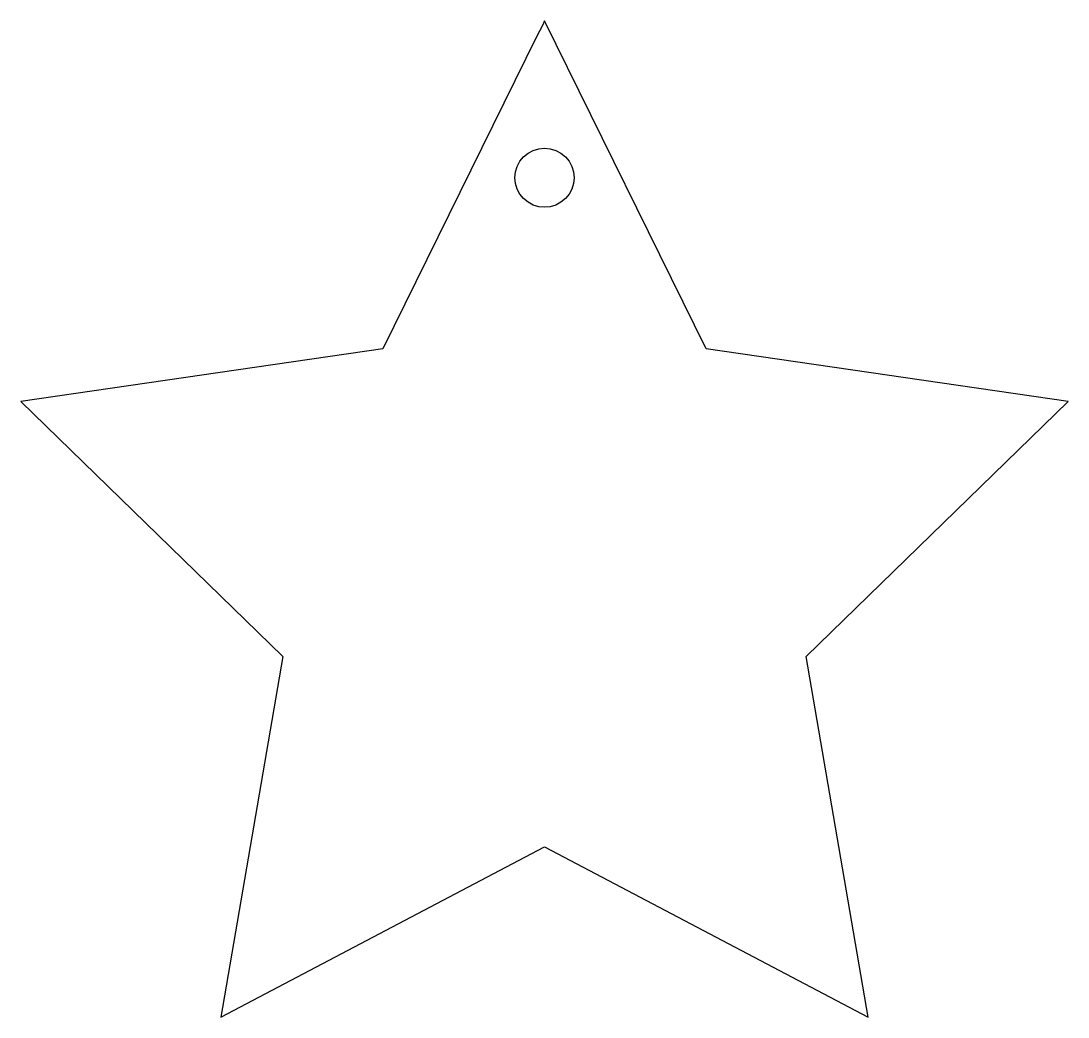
# Model space of a CAD drawing. Extents: x 54 to 266, y -158 to 45.
import ezdxf

# ---------------------------------------------------------------- set-up
doc = ezdxf.new("R2010")
doc.units = 0
doc.layers.add('Layer_1', color=7, linetype='CONTINUOUS')

msp = doc.modelspace()

# ---------------------------------------------------------------- linework, layer by layer
at = {"layer": 'Layer_1', "color": 7}
for points in [[(160, 44.692581), (159.492184, 43.662894), (158.475, 41.603519), (127.129688, -21.908981), (53.63125, -32.588669), (106.815624, -84.430854), (94.259376, -157.632422), (160, -123.071478), (225.740624, -157.632422), (213.184376, -84.430854), (266.368752, -32.590231), (192.870312, -21.908981), (160, 44.692581), (160, 44.692581)], [(160, 18.850394), (161.176008, 18.73404), (162.296101, 18.393671), (163.328803, 17.842324), (164.242641, 17.093035), (164.99193, 16.179197), (165.543277, 15.146494), (165.883647, 14.026402), (166, 12.850394), (165.883647, 11.674386), (165.543277, 10.554293), (164.99193, 9.52159), (164.242641, 8.607753), (163.328803, 7.858464), (162.296101, 7.307116), (161.176008, 6.966747), (160, 6.850394), (158.823992, 6.966747), (157.703899, 7.307116), (156.671197, 7.858464), (155.757359, 8.607753), (155.00807, 9.52159), (154.456723, 10.554293), (154.116353, 11.674386), (154, 12.850394), (154.116353, 14.026402), (154.456723, 15.146494), (155.00807, 16.179197), (155.757359, 17.093035), (156.671197, 17.842324), (157.703899, 18.393671), (158.823992, 18.73404), (160, 18.850394), (160, 18.850394)]]:
    msp.add_lwpolyline(points, dxfattribs=at)

doc.saveas('drawing.dxf')
